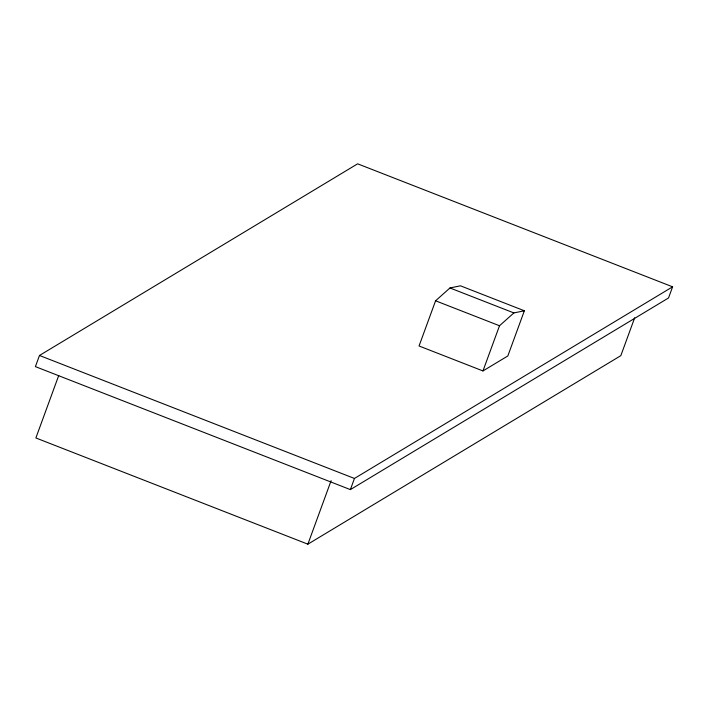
<?xml version="1.0" encoding="UTF-8"?>
<svg xmlns="http://www.w3.org/2000/svg" width="708" height="708" viewBox="0 0 708 708"><rect width="100%" height="100%" fill="white"/><g stroke="black" fill="none" stroke-linecap="round" stroke-linejoin="round"><path stroke-width="1.06" d="M39.48 355.469L35.4 366.62L350.371 489.609L668.52 297.971L672.6 286.82L357.629 163.822L39.48 355.469L354.451 478.458L672.6 286.82M58.737 375.488L35.878 437.96L307.874 544.178L620.819 355.664L634.687 317.777M307.874 544.178L331.105 480.679M350.371 489.609L354.451 478.458M435.579 300.794L419.048 345.982L482.962 370.939L507.831 355.965L524.362 310.777L460.448 285.811L449.969 287.97L435.579 300.794L499.503 325.751L513.884 312.927L524.362 310.777M482.962 370.939L499.503 325.751M449.969 287.97L513.884 312.927"/></g></svg>
